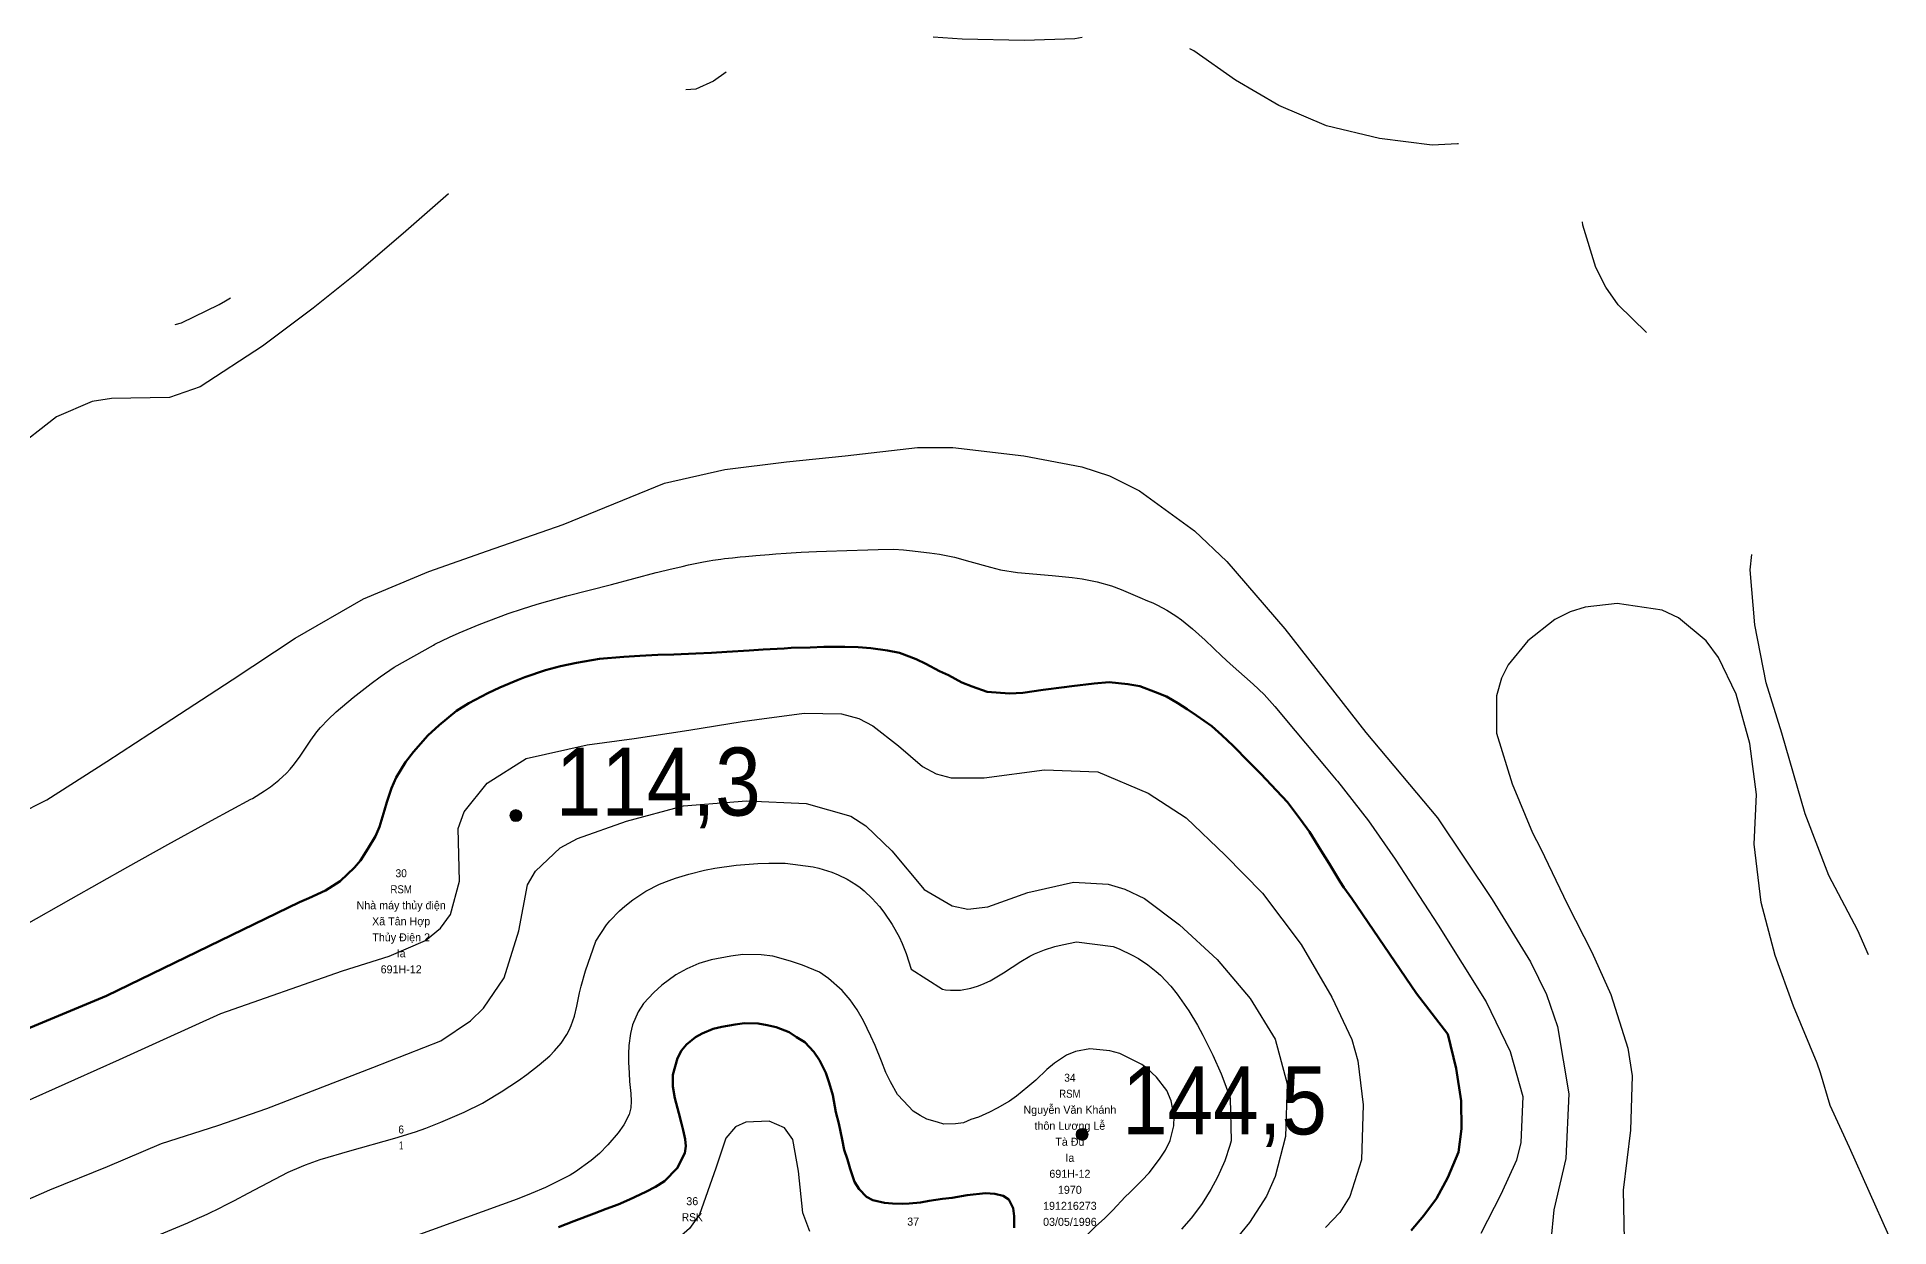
# Model space of a CAD drawing. Header units: metres. Extents: x 549268 to 556659, y 1838059 to 1844558.
# Drawn here: x 555459.3 to 555922.1, y 1841194.8 to 1841492 of the extents above; entities that cross this region are included whole.
import ezdxf
from ezdxf.enums import TextEntityAlignment as Align

# ---------------------------------------------------------------- set-up
doc = ezdxf.new("R2010")
doc.units = ezdxf.units.M
doc.header["$LTSCALE"] = 0.8
for name, color, linetype, lineweight in [('1', 7, 'Continuous', 25), ('2', 7, 'Continuous', 53), ('5', 7, 'Continuous', 13)]:
    doc.layers.add(name, color=color, linetype=linetype, lineweight=lineweight)
doc.layers.add('15', color=7, linetype='Continuous')

msp = doc.modelspace()

# ---------------------------------------------------------------- hatches: boundary and pattern name
at = {"layer": '5'}
for points in [[(555580.44, 1841297.5, 1), (555577.44, 1841297.5, 1)], [(555721.91, 1841217.87, 1), (555718.91, 1841217.87, 1)]]:
    msp.add_hatch(color=256, dxfattribs=at).paths.add_polyline_path(points)

# ---------------------------------------------------------------- linework, layer by layer
at = {"layer": '1'}
for points in [[(555720.41, 1841491.86), (555718.59, 1841491.55), (555706.02, 1841491.12), (555690.48, 1841491.47), (555683.2, 1841491.97)], [(555814.48, 1841465.33), (555814.21, 1841465.27), (555807.87, 1841464.94), (555794.73, 1841466.6), (555781.49, 1841469.82), (555769.61, 1841474.84), (555758.76, 1841481.23), (555748.38, 1841488.54), (555747.36, 1841489.02)], [(555631.47, 1841483.17), (555628.35, 1841480.95), (555623.9, 1841478.97), (555621.4, 1841478.77)], [(555562.13, 1841452.84), (555551.44, 1841443.5), (555539.13, 1841432.92), (555528.31, 1841424.25), (555515.58, 1841414.77), (555500.06, 1841404.64), (555492.36, 1841401.96), (555477.9, 1841401.73), (555473.08, 1841400.94), (555464.13, 1841397.13), (555453.03, 1841388.42), (555443.17, 1841382.31), (555425.39, 1841376.5), (555420.82, 1841374.13), (555412.4, 1841367.99), (555398, 1841355.63)], [(555861.44, 1841418.15), (555854.4, 1841425.09), (555851.28, 1841429.48), (555848.78, 1841434.38), (555845.59, 1841444.95), (555845.51, 1841445.81)], [(555493.77, 1841420.21), (555495.37, 1841420.61), (555504.78, 1841425.15), (555506.35, 1841426.07), (555507.6, 1841426.85)], [(555447.13, 1841294.12), (555461.74, 1841301.41), (555476.68, 1841311.02), (555491.01, 1841320.38), (555508.04, 1841331.4), (555523.77, 1841341.83), (555540.88, 1841351.64), (555557.17, 1841358.51), (555571.82, 1841363.61), (555590.73, 1841370.18), (555616.11, 1841380.57), (555631.15, 1841383.96), (555646.57, 1841385.84), (555661.23, 1841387.35), (555679.26, 1841389.45), (555688.12, 1841389.41), (555705.89, 1841387.39), (555720.32, 1841384.6), (555727.24, 1841382.35), (555734.8, 1841378.66), (555748.52, 1841368.63), (555756.58, 1841360.96), (555771.06, 1841344.2), (555791.29, 1841318.26), (555809.2, 1841296.95), (555822.93, 1841276.55), (555832.5, 1841261.01), (555836.45, 1841252.84), (555839.22, 1841244.83), (555842.09, 1841228.02), (555841.34, 1841211.82), (555838.33, 1841199.05), (555837.56, 1841191.21)], [(555456.09, 1841270.09), (555467.8, 1841276.71), (555481.98, 1841284.68), (555491.95, 1841290.25), (555502.87, 1841296.26), (555512.74, 1841301.58), (555513.14, 1841301.82), (555516.12, 1841303.71), (555517.58, 1841304.72), (555519.67, 1841306.34), (555521.6, 1841308.12), (555522.5, 1841309.07), (555523.32, 1841310.05), (555524.84, 1841312.1), (555527.71, 1841316.37), (555529.23, 1841318.44), (555530.11, 1841319.5), (555532, 1841321.52), (555534.02, 1841323.42), (555538.29, 1841326.99), (555542.76, 1841330.48), (555545.04, 1841332.16), (555548.56, 1841334.56), (555558.33, 1841340.11), (555558.7, 1841340.3), (555562.34, 1841342.07), (555564.8, 1841343.18), (555569.79, 1841345.26), (555576.97, 1841347.95), (555580.6, 1841349.19), (555584.26, 1841350.34), (555591.65, 1841352.44), (555602.87, 1841355.27), (555614.02, 1841358.25), (555614.38, 1841358.32), (555614.73, 1841358.4), (555617.18, 1841358.97), (555620.45, 1841359.75), (555622.08, 1841360.12), (555623.72, 1841360.48), (555624.55, 1841360.64), (555625.78, 1841360.88), (555627.22, 1841361.14), (555628.19, 1841361.29), (555630.12, 1841361.57), (555631.09, 1841361.7), (555633.04, 1841361.93), (555634.98, 1841362.13), (555636.28, 1841362.25), (555638.88, 1841362.48), (555642.24, 1841362.75), (555643.93, 1841362.87), (555646.45, 1841363.04), (555650.24, 1841363.27), (555654.03, 1841363.46), (555656.57, 1841363.57), (555661.64, 1841363.75), (555666.87, 1841363.9), (555669.49, 1841363.97), (555673.42, 1841364.05), (555675.79, 1841363.91), (555677.26, 1841363.76), (555682.3, 1841363.17), (555684.81, 1841362.78), (555688.53, 1841362.04), (555692.39, 1841361), (555697.5, 1841359.54), (555700.07, 1841358.93), (555704.32, 1841358.25), (555712.94, 1841357.5), (555717.98, 1841357), (555720.47, 1841356.64), (555724.17, 1841355.9), (555727.79, 1841354.87), (555730.17, 1841354.02), (555734.83, 1841351.98), (555736.74, 1841351.18), (555738.07, 1841350.64), (555739.27, 1841350.09), (555741.58, 1841348.83), (555743.81, 1841347.4), (555745.24, 1841346.37), (555748, 1841344.16)], [(555916.95, 1841262.74), (555914.28, 1841268.85), (555907, 1841282.58), (555901.14, 1841297.92), (555895.31, 1841318.07), (555891.36, 1841330.69), (555888.53, 1841345.19), (555887.4, 1841358.93), (555887.76, 1841362.76)], [(555922.05, 1841192.6), (555912.21, 1841214.57), (555907.37, 1841225.1), (555904.95, 1841233.28), (555904.07, 1841235.69), (555898.18, 1841249.88), (555893.62, 1841262.55), (555890.1, 1841275.79), (555888.38, 1841290.38), (555888.91, 1841302.75), (555887.29, 1841315.53), (555883.9, 1841327.8), (555879.45, 1841337.04), (555876.37, 1841341.14), (555869.43, 1841346.89), (555865.38, 1841348.81), (555854.12, 1841350.48), (555846.16, 1841349.61), (555842.38, 1841348.43), (555838.58, 1841346.52), (555831.83, 1841341.13), (555826.93, 1841335.18), (555825.19, 1841331.81), (555823.96, 1841327.39), (555823.99, 1841318.09), (555827.92, 1841305.41), (555832.98, 1841293.22), (555834.98, 1841289.34), (555841.75, 1841275.34), (555847.76, 1841263.42), (555852.54, 1841252.81), (555856.81, 1841239.42), (555857.87, 1841232.52), (555857.49, 1841218.98), (555855.61, 1841203.94), (555855.99, 1841187.39)], [(555748, 1841344.16), (555751.2, 1841341.29), (555755.34, 1841337.37), (555757.44, 1841335.43), (555763.19, 1841330.37), (555765.95, 1841327.73), (555768.62, 1841324.8), (555773.64, 1841318.65), (555781.41, 1841309.47), (555783.93, 1841306.44), (555784.22, 1841306.08), (555791.99, 1841296.22), (555798.66, 1841286.63), (555809.39, 1841270.15), (555821.42, 1841250.96), (555827.43, 1841238.55), (555830.53, 1841227.35), (555830.1, 1841215.82), (555828.94, 1841211.41), (555825.1, 1841202.85), (555820.07, 1841193.16)], [(555453.52, 1841224.77), (555468.69, 1841231.6), (555479.86, 1841236.6), (555490.91, 1841241.57), (555505.19, 1841248.06), (555535.58, 1841258.71), (555547.27, 1841262.38), (555556.39, 1841266.32), (555560.13, 1841269.36), (555562.56, 1841272.82), (555564.81, 1841281.15), (555564.5, 1841294.29), (555565.98, 1841298.42), (555571.76, 1841305.61), (555581.48, 1841311.8), (555596.76, 1841315.21), (555608.48, 1841316.76), (555622.18, 1841318.87), (555635.49, 1841321.01), (555639.13, 1841321.54), (555651.01, 1841323.11), (555660.3, 1841322.9), (555664.67, 1841321.74), (555668.17, 1841319.96)], [(555668.17, 1841319.96), (555674.52, 1841314.93), (555680.58, 1841309.75), (555683.92, 1841307.9), (555687.74, 1841306.92), (555695.96, 1841306.96), (555711.05, 1841308.97), (555724.37, 1841308.43), (555736.95, 1841303.14), (555746.41, 1841296.91), (555756.17, 1841287.64), (555765.49, 1841278.15), (555775.14, 1841265.31), (555782.87, 1841252.16), (555787.87, 1841241.56), (555789.3, 1841236.26), (555790.65, 1841225.28), (555790.24, 1841211.51), (555787.31, 1841202.34), (555784.85, 1841198.35), (555781.26, 1841194.65)], [(555450.77, 1841198.86), (555462.51, 1841204.04), (555476.85, 1841209.86), (555490.42, 1841215.59), (555504.45, 1841220.11), (555516.71, 1841224.32), (555543.15, 1841234.55), (555560.16, 1841241.29), (555567.63, 1841246.23), (555570.87, 1841249.42), (555575.99, 1841256.98), (555579.64, 1841268.72), (555581.84, 1841280.2), (555583.8, 1841283.64), (555589.99, 1841289.43), (555594.35, 1841291.79), (555606.59, 1841296.16), (555620.79, 1841299.99), (555636.58, 1841301.18), (555651.49, 1841300.52), (555662.62, 1841297.34), (555666.41, 1841294.97), (555672.86, 1841288.68), (555680.93, 1841279.04), (555687.99, 1841274.96), (555691.88, 1841274.18), (555696.91, 1841274.7), (555706.84, 1841278.26), (555718.27, 1841280.87), (555726.93, 1841280.35), (555731.1, 1841279.17), (555735.98, 1841276.8), (555744.77, 1841270.23), (555754.14, 1841261.54), (555762.46, 1841251.84), (555768.71, 1841241.66), (555771.68, 1841230.51), (555771.28, 1841217.39), (555768.63, 1841207.36), (555766.54, 1841202.49), (555762.24, 1841195.91), (555758.39, 1841191.25)], [(555489.93, 1841192.87), (555496.98, 1841195.82), (555499.32, 1841196.84), (555500.48, 1841197.36), (555501.78, 1841197.97), (555502.65, 1841198.38), (555504.37, 1841199.22), (555506.93, 1841200.51), (555508.63, 1841201.39), (555512.03, 1841203.17), (555518.72, 1841206.67), (555522.06, 1841208.44), (555525.36, 1841209.9), (555526.38, 1841210.31), (555530.01, 1841211.62), (555537.42, 1841213.8), (555548.68, 1841216.92), (555553.84, 1841218.56), (555556.4, 1841219.46), (555560.19, 1841220.91), (555563.72, 1841222.4), (555566.04, 1841223.46), (555570.63, 1841225.72), (555574.04, 1841227.75), (555575.23, 1841228.5), (555579.56, 1841231.34), (555581.69, 1841232.83), (555584.79, 1841235.23), (555587.38, 1841237.52), (555588.59, 1841238.75), (555590.25, 1841240.7), (555591.66, 1841242.8), (555592.25, 1841243.91), (555592.76, 1841245.05), (555593.55, 1841247.43), (555594.16, 1841249.9), (555594.86, 1841253.24), (555595.24, 1841254.91), (555596.31, 1841258.7), (555598.89, 1841266.12), (555601.58, 1841270.23), (555602.43, 1841271.23), (555604.83, 1841273.71), (555606.12, 1841274.87), (555608.16, 1841276.49), (555611.41, 1841278.62), (555614.85, 1841280.37), (555617.24, 1841281.34), (555618.85, 1841281.92), (555622.14, 1841282.92)], [(555622.14, 1841282.92), (555626.05, 1841283.87), (555628.68, 1841284.38), (555633.97, 1841285.13), (555639.41, 1841285.56), (555642.14, 1841285.64), (555646.26, 1841285.6), (555653.25, 1841284.72), (555654.64, 1841284.4), (555657.87, 1841283.39), (555659.45, 1841282.75), (555661.73, 1841281.62), (555663.9, 1841280.29), (555664.93, 1841279.55), (555665.99, 1841278.7), (555667.98, 1841276.84), (555669.8, 1841274.8), (555670.92, 1841273.36), (555672.94, 1841270.35), (555674.69, 1841267.21), (555675.46, 1841265.59), (555676.49, 1841263.08), (555677.73, 1841259.14), (555685.51, 1841254.17), (555686.32, 1841254.01), (555687.56, 1841253.87), (555690.08, 1841253.92), (555692.6, 1841254.38), (555694.25, 1841254.88), (555695.33, 1841255.29), (555697.42, 1841256.25), (555700.82, 1841258.25), (555705.15, 1841261.1), (555707.37, 1841262.38), (555708.57, 1841262.97), (555711.06, 1841263.97), (555713.64, 1841264.79), (555715.41, 1841265.24), (555719.02, 1841265.97), (555728.18, 1841264.84), (555729.65, 1841264.26), (555732.94, 1841262.69), (555734.53, 1841261.78), (555736.81, 1841260.27), (555738.96, 1841258.58), (555739.98, 1841257.67), (555742.61, 1841254.91), (555744.2, 1841252.93), (555747.1, 1841248.73), (555749.26, 1841245.13), (555750.61, 1841242.67), (555753.11, 1841237.67), (555755.18, 1841232.97), (555756.13, 1841230.58), (555757.46, 1841226.95), (555757.64, 1841216.24), (555757.32, 1841215.07), (555756.06, 1841211.3), (555755.04, 1841208.85), (555754.28, 1841207.24), (555752.6, 1841204.12), (555750.39, 1841200.64), (555748.77, 1841198.41), (555747.64, 1841196.97), (555745.27, 1841194.19)], [(555706.85, 1841229.75), (555704.06, 1841227.43), (555702.25, 1841226.17), (555699.23, 1841224.45), (555697.3, 1841223.42), (555694.54, 1841222.21), (555692.64, 1841221.58), (555690.77, 1841220.79), (555688.75, 1841220.54), (555685.85, 1841220.41), (555684.28, 1841220.93), (555681.66, 1841221.7), (555679.97, 1841222.6), (555678.17, 1841223.71), (555675.8, 1841226.26), (555674.26, 1841227.88), (555672.52, 1841231.05), (555671.36, 1841233.35), (555670.3, 1841236.14), (555668.71, 1841240.05), (555667.62, 1841242.43), (555665.8, 1841246.23), (555664.19, 1841249.03), (555662.46, 1841251.49), (555660.51, 1841253.85), (555657.06, 1841256.81), (555654.81, 1841258.43), (555650.56, 1841260.18), (555647.52, 1841261.14), (555643.18, 1841262.42), (555640.22, 1841262.75), (555635.64, 1841262.81), (555632.68, 1841262.44), (555627.75, 1841261.51), (555624.63, 1841260.57), (555621.64, 1841259.24), (555618.91, 1841257.72), (555615.37, 1841255.14), (555613.39, 1841253.32), (555610.82, 1841250.55), (555609.5, 1841248.49), (555608.09, 1841245.24), (555607.56, 1841243.12), (555607.16, 1841240.07), (555607.1, 1841238.01), (555607.04, 1841235.95), (555607.24, 1841233.14), (555607.33, 1841231.1), (555607.64, 1841228.06), (555607.71, 1841226.17), (555607.68, 1841224.51), (555607.26, 1841222.88), (555605.93, 1841220.27), (555604.52, 1841218.28), (555601.9, 1841215.27), (555599.8, 1841213.11), (555597.73, 1841211.35), (555593.83, 1841208.5), (555592.51, 1841207.7), (555586.34, 1841204.64), (555582.75, 1841203.08), (555579.29, 1841201.7), (555553.95, 1841192.51)], [(555721.8, 1841192.88), (555723.76, 1841194.86), (555726.1, 1841196.97), (555728.07, 1841198.95), (555731.2, 1841202.26), (555732.33, 1841203.35), (555735.35, 1841206.33), (555737.15, 1841208.29), (555739.8, 1841211.7), (555741.26, 1841213.94), (555742.46, 1841216.37), (555743.34, 1841220.04), (555743.44, 1841222.34), (555742.72, 1841226.27), (555741.61, 1841228.81), (555739.05, 1841232.2), (555736.57, 1841234.42), (555735.34, 1841235.37), (555729.87, 1841238.08), (555727.34, 1841238.79), (555722.39, 1841239.27), (555718.76, 1841238.58), (555716.51, 1841237.67), (555713.53, 1841235.64), (555711.6, 1841234.05), (555708.85, 1841231.42), (555706.85, 1841229.75)], [(555646.03, 1841219.53), (555642.26, 1841221.19), (555636.37, 1841220.92), (555633.85, 1841219.74), (555631.39, 1841216.98), (555628.91, 1841209.42), (555624.83, 1841197.86), (555622.31, 1841194.36), (555615.72, 1841188.67), (555610.89, 1841186.21), (555599.81, 1841184.07), (555593.09, 1841182.28), (555587.35, 1841180.85), (555573.97, 1841176.81), (555561.92, 1841172.86), (555549.73, 1841168.73), (555538.55, 1841165.35), (555525.82, 1841161.79), (555489.65, 1841151.29), (555470.97, 1841144.99), (555459.52, 1841141.78), (555444.36, 1841135.51)], [(555652.42, 1841193.66), (555650.65, 1841198.26), (555649.52, 1841208.68), (555648.14, 1841216.62), (555646.03, 1841219.53)]]:
    msp.add_lwpolyline(points, dxfattribs=at)
at = {"layer": '2'}
for points in [[(555443.54, 1841238.78), (555476.6, 1841252.53), (555524.86, 1841275.88), (555527.18, 1841276.88), (555531.36, 1841278.82), (555535.01, 1841281.17), (555538.61, 1841284.54), (555540.13, 1841286.31), (555541.97, 1841289.22), (555543.86, 1841292.38), (555544.83, 1841294.71), (555546.13, 1841298.9), (555546.67, 1841300.86), (555547.88, 1841304.4), (555549.06, 1841307), (555551.34, 1841310.83), (555553.38, 1841313.46), (555556.97, 1841317.54), (555559.8, 1841320.1), (555564.1, 1841323.64), (555567.17, 1841325.6), (555571.9, 1841328.09), (555574.96, 1841329.49), (555579.54, 1841331.41), (555581.19, 1841332.09), (555586.33, 1841333.84), (555590.07, 1841334.86), (555594.07, 1841335.68), (555599.87, 1841336.64), (555605.88, 1841337.15), (555609.87, 1841337.42), (555614.42, 1841337.67), (555618.43, 1841337.78), (555623.93, 1841337.99), (555627.85, 1841338.17), (555631.69, 1841338.41), (555637.25, 1841338.71), (555640.69, 1841338.99), (555645.94, 1841339.25), (555647.74, 1841339.4), (555652.46, 1841339.51), (555655.92, 1841339.63), (555661.12, 1841339.65), (555664.44, 1841339.59), (555667.63, 1841339.36), (555671.81, 1841338.78), (555674.81, 1841338.13), (555678.94, 1841336.6), (555681.38, 1841335.4), (555684.76, 1841333.62)], [(555684.76, 1841333.62), (555687.02, 1841332.56), (555690.4, 1841330.77), (555692.98, 1841329.75), (555696.7, 1841328.4), (555702.27, 1841328), (555705.64, 1841328.18), (555710.68, 1841328.89), (555715.97, 1841329.55), (555717.9, 1841329.88), (555723.42, 1841330.49), (555727.17, 1841330.8), (555731.88, 1841330.36), (555734.86, 1841329.87), (555738.76, 1841328.38), (555741.51, 1841327.23), (555744.32, 1841325.61), (555746.64, 1841324.08), (555749.05, 1841322.49), (555752.85, 1841319.81), (555755.34, 1841317.6), (555758.2, 1841314.96), (555762.09, 1841310.95), (555765.07, 1841307.93), (555768.99, 1841303.76), (555771.79, 1841300.88), (555775.02, 1841296.55), (555777.23, 1841293.43), (555780.18, 1841288.75), (555782.16, 1841285.53), (555784.94, 1841280.98), (555785.82, 1841279.59), (555787.83, 1841276.77), (555804, 1841253.07), (555811.81, 1841242.91), (555813.93, 1841234.38), (555815.14, 1841226.29), (555815.23, 1841219.3), (555814.46, 1841213.47), (555811.81, 1841207.1), (555809.01, 1841201.83), (555805.79, 1841197.63), (555802.66, 1841193.86)], [(555703.45, 1841194.52), (555703.48, 1841197.45), (555703.22, 1841199.47), (555702.09, 1841201.61), (555700.71, 1841202.55), (555698.59, 1841203.07), (555696.29, 1841203.18), (555691.7, 1841202.68), (555687.99, 1841202.06), (555685.5, 1841201.75), (555682.17, 1841201.25), (555680.08, 1841200.91), (555677.2, 1841200.63), (555675.56, 1841200.5), (555673.01, 1841200.66), (555671.02, 1841200.8), (555668.17, 1841201.47), (555666.57, 1841202.3), (555664.68, 1841204.19), (555663.58, 1841206.02), (555662.46, 1841209.28), (555661.77, 1841211.64), (555660.99, 1841214.06), (555660.44, 1841216.6), (555659.62, 1841220.6), (555658.88, 1841223.43), (555658.11, 1841227.67), (555657.25, 1841230.72), (555656.39, 1841233.22), (555654.8, 1841236.41), (555653.36, 1841238.52), (555651.16, 1841240.93), (555649.03, 1841242.16), (555647.22, 1841243.43), (555643.98, 1841244.68), (555641.71, 1841245.19), (555639.46, 1841245.54), (555636.05, 1841245.66), (555633.72, 1841245.37), (555630.41, 1841244.72), (555628.25, 1841244.29), (555625.48, 1841243.08), (555623.78, 1841242.15), (555621.56, 1841240.37), (555620.34, 1841238.8), (555619.31, 1841236.94), (555618.17, 1841232.77), (555618.14, 1841229.85), (555618.67, 1841226.91), (555619.69, 1841223.18), (555620.33, 1841220.57), (555620.77, 1841218.97), (555621.21, 1841216.66), (555621.43, 1841214.95), (555621.18, 1841213.18), (555619.27, 1841209.47), (555616.05, 1841206.23), (555613.79, 1841204.76), (555611.42, 1841203.52), (555607.31, 1841201.66), (555604.48, 1841200.36), (555601.53, 1841199.28), (555598.52, 1841198.11), (555593.4, 1841196.21), (555589.56, 1841194.7)]]:
    msp.add_lwpolyline(points, dxfattribs=at)
at = {"layer": '5'}
for centre in [(555578.94, 1841297.5), (555720.41, 1841217.87)]:
    msp.add_circle(centre, 1.5, dxfattribs=at)

# ---------------------------------------------------------------- texts
at = {"layer": '15'}
for s, width, p in [('30', 0.95, (555550.28, 1841282.11)), ('RSM', 0.9, (555550.27, 1841278.11)), ('34', 0.95, (555717.38, 1841231.04)), ('RSM', 0.9, (555717.37, 1841227.04)), ('6', 0.95, (555550.27, 1841218.11)), ('1', 0.75, (555550.27, 1841214.11)), ('RSK', 0.95, (555623.01, 1841196.2))]:
    msp.add_text(s, height=2, dxfattribs=dict(at, width=width)).set_placement(p, align=Align.CENTER)
for s, p in [('Nhà máy thủy điện', (555550.27, 1841274.11)), ('Xã Tân Hợp', (555550.27, 1841270.11)), ('Thủy Điện 2', (555550.27, 1841266.11)), ('691H-12', (555550.27, 1841258.11)), ('Ia', (555550.27, 1841262.11)), ('Nguyễn Văn Khánh', (555717.37, 1841223.04)), ('thôn Lương Lễ', (555717.37, 1841219.04)), ('Tà Đủ', (555717.37, 1841215.04)), ('691H-12', (555717.37, 1841207.04)), ('Ia', (555717.37, 1841211.04)), ('1970', (555717.36, 1841203.04)), ('36', (555623.01, 1841200.2)), ('191216273', (555717.37, 1841199.04)), ('37', (555678.21, 1841195.1)), ('03/05/1996', (555717.37, 1841195.04))]:
    msp.add_text(s, height=2, dxfattribs=at).set_placement(p, align=Align.CENTER)
at = {"layer": '5', "width": 0.9}
for s, p in [('114,3', (555588.93, 1841297.51)), ('144,5', (555730.41, 1841217.88))]:
    msp.add_text(s, height=17, dxfattribs=at).set_placement(p)

doc.saveas('drawing.dxf')
